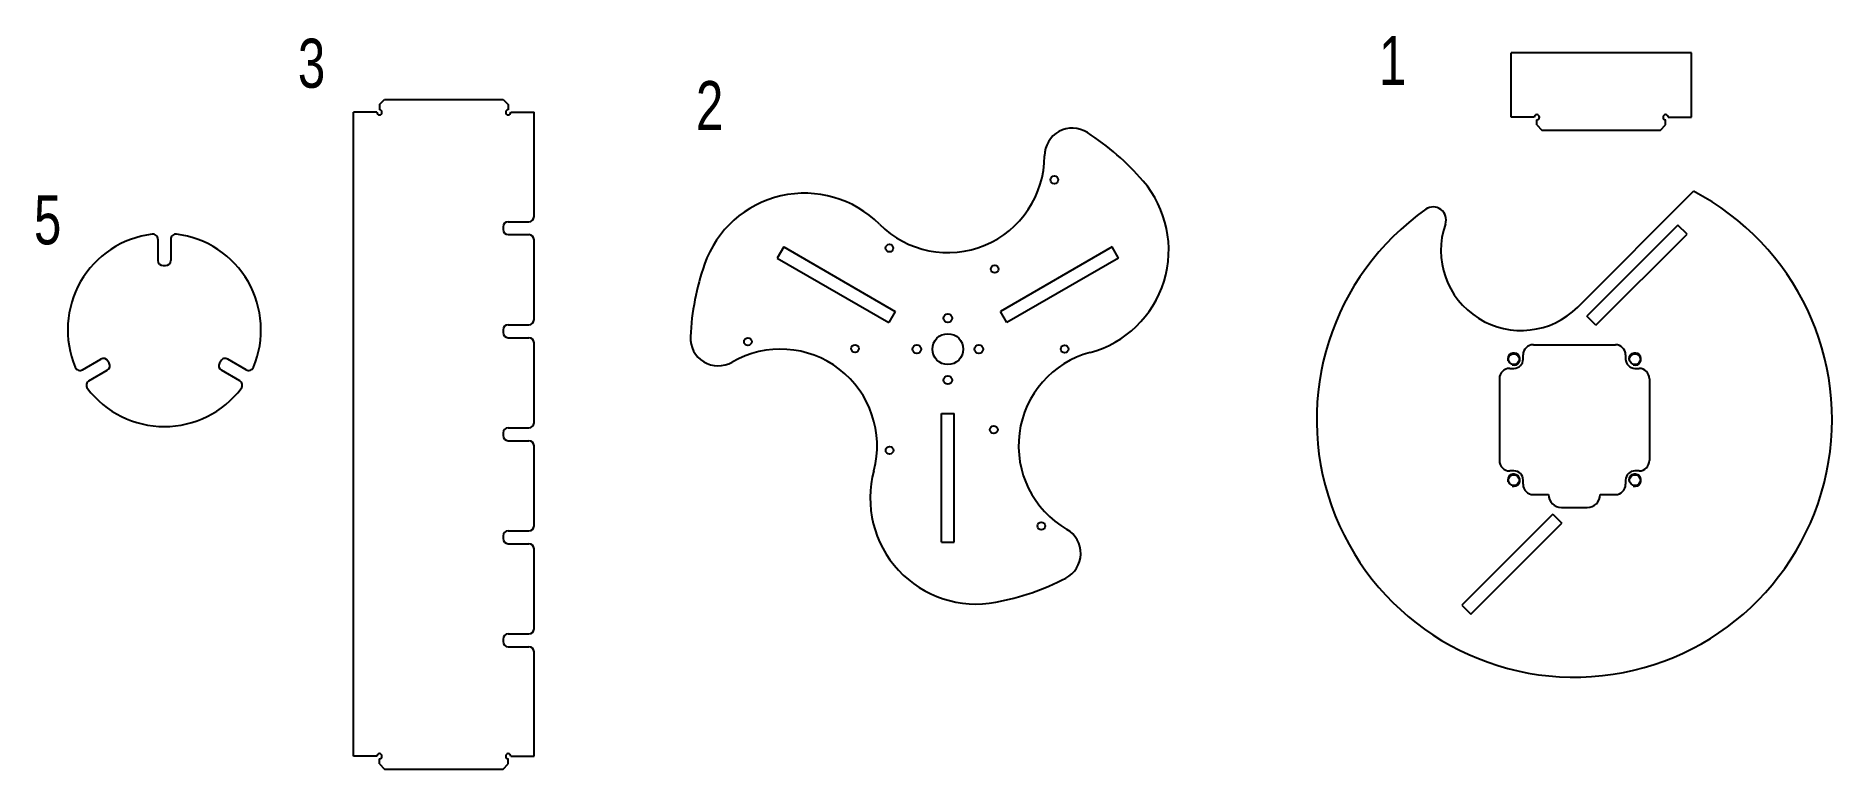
# Model space of a CAD drawing. Header units: millimetres. Extents: x -243 to 453, y 54 to 339.
import ezdxf

# ---------------------------------------------------------------- set-up
doc = ezdxf.new("R2010")
doc.units = ezdxf.units.MM
doc.styles.add('SLDTEXTSTYLE0', font='TXT', dxfattribs={"width": 0.75})

msp = doc.modelspace()

# ---------------------------------------------------------------- linework, layer by layer
at = {"color": 7, "linetype": 'Continuous', "lineweight": 25}
for p, q in [((328.91, 307.59), (328.91, 332.59)), ((398.91, 332.59), (328.91, 332.59)), ((398.91, 307.59), (398.91, 332.59)), ((-110.21, 312.5), (-108.21, 314.5)), ((-108.21, 314.5), (-62.21, 314.5)), ((-62.21, 314.5), (-60.21, 312.5)), ((-120.21, 59.5), (-120.21, 309.5)), ((-111.21, 309.5), (-120.21, 309.5)), ((-110.21, 312.5), (-110.21, 310.5)), ((-60.21, 312.5), (-60.21, 310.5)), ((-59.21, 309.5), (-50.21, 309.5)), ((-50.21, 269), (-50.21, 309.5)), ((337.91, 307.59), (328.91, 307.59)), ((389.91, 307.59), (398.91, 307.59)), ((338.91, 304.59), (338.91, 306.59)), ((338.91, 304.59), (340.91, 302.59)), ((340.91, 302.59), (386.91, 302.59)), ((386.91, 302.59), (388.91, 304.59)), ((388.91, 304.59), (388.91, 306.59)), ((354.79, 233.89), (399.74, 278.84)), ((-62.21, 265), (-62.21, 264)), ((-60.21, 267), (-52.21, 267)), ((393.68, 265.71), (358.32, 230.36)), ((397.22, 262.18), (393.68, 265.71)), ((-196.16, 260.22), (-196.16, 252.01)), ((-191.16, 260.22), (-191.16, 252.01)), ((-60.21, 262), (-52.21, 262)), ((-50.21, 229), (-50.21, 260)), ((361.86, 226.82), (397.22, 262.18)), ((46.67, 257.22), (44.17, 252.89)), ((44.17, 252.89), (87.47, 227.89)), ((46.67, 257.22), (89.97, 232.22)), ((174.08, 257.22), (130.78, 232.22)), ((176.58, 252.89), (133.28, 227.89)), ((176.58, 252.89), (174.08, 257.22)), ((-194.16, 250.01), (-193.16, 250.01)), ((89.97, 232.22), (87.47, 227.89)), ((133.28, 227.89), (130.78, 232.22)), ((361.86, 226.82), (358.32, 230.36)), ((-62.21, 225), (-62.21, 224)), ((-60.21, 227), (-52.21, 227)), ((-60.21, 222), (-52.21, 222)), ((-50.21, 189), (-50.21, 220)), ((337.6, 219.28), (369.4, 219.28)), ((-225.41, 209.57), (-218.29, 213.67)), ((-222.91, 205.24), (-215.79, 209.34)), ((-215.06, 212.07), (-215.56, 212.94)), ((-171.76, 212.94), (-172.26, 212.07)), ((-164.41, 205.24), (-171.53, 209.34)), ((-161.91, 209.57), (-169.03, 213.67)), ((328.4, 210.08), (330, 210.08)), ((333.6, 213.68), (333.6, 215.28)), ((373.4, 215.28), (373.4, 213.68)), ((377, 210.08), (378.6, 210.08)), ((324.4, 206.08), (324.4, 174.28)), ((382.6, 206.08), (382.6, 174.28)), ((107.87, 192.55), (112.87, 192.55)), ((107.87, 142.55), (107.87, 192.55)), ((112.87, 142.55), (112.87, 192.55)), ((-62.21, 185), (-62.21, 184)), ((-60.21, 187), (-52.21, 187)), ((-60.21, 182), (-52.21, 182)), ((-50.21, 149), (-50.21, 180)), ((330, 170.28), (328.4, 170.28)), ((378.6, 170.28), (377, 170.28)), ((333.6, 165.08), (333.6, 166.68)), ((337.6, 161.08), (343.5, 161.08)), ((363.5, 161.08), (369.4, 161.08)), ((373.4, 166.68), (373.4, 165.08)), ((345.14, 153.53), (309.78, 118.18)), ((345.14, 153.53), (348.67, 150)), ((348.5, 156.08), (358.5, 156.08)), ((-60.21, 147), (-52.21, 147)), ((313.32, 114.64), (348.67, 150)), ((-62.21, 145), (-62.21, 144)), ((-60.21, 142), (-52.21, 142)), ((-50.21, 109), (-50.21, 140)), ((107.87, 142.55), (112.87, 142.55)), ((309.78, 118.18), (313.32, 114.64)), ((-62.21, 105), (-62.21, 104)), ((-60.21, 107), (-52.21, 107)), ((-60.21, 102), (-52.21, 102)), ((-50.21, 59.5), (-50.21, 100)), ((-111.21, 59.5), (-120.21, 59.5)), ((-110.21, 56.5), (-110.21, 58.5)), ((-110.21, 56.5), (-108.21, 54.5)), ((-62.21, 54.5), (-60.21, 56.5)), ((-60.21, 56.5), (-60.21, 58.5)), ((-59.21, 59.5), (-50.21, 59.5)), ((-108.21, 54.5), (-62.21, 54.5))]:
    msp.add_line(p, q, dxfattribs=at)
for centre, radius in [((151.71, 283.29), 1.5), ((87.7, 256.77), 1.5), ((128.56, 248.64), 1.5), ((110.37, 229.55), 1.65), ((110.37, 217.55), 6), ((32.78, 220.48), 1.5), ((74.36, 217.76), 1.5), ((98.37, 217.55), 1.65), ((122.37, 217.55), 1.65), ((155.68, 217.58), 1.5), ((330, 213.68), 2.1), ((377, 213.68), 2.1), ((110.37, 205.55), 1.65), ((128.21, 186.26), 1.5), ((87.75, 178.3), 1.5), ((330, 166.68), 2.1), ((377, 166.68), 2.1), ((146.63, 148.89), 1.5)]:
    msp.add_circle(centre, radius, dxfattribs=at)
for centre, radius, start, end in [((-110.21, 309.5), 1, 180, 90), ((-60.21, 309.5), 1, 90, 0), ((338.91, 307.59), 1, 270, 180), ((388.91, 307.59), 1, 0, 270), ((158.67, 292.55), 10.8, 57.22092, 180), ((110.37, 217.55), 100, 40.75429, 57.22092), ((110.37, 292.55), 37.5, 225, 0), ((154.98, 255.99), 41.12, 285, 40.75429), ((353.5, 190.18), 100, 125.22341, 62.4576), ((54.78, 236.96), 41.12, 45, 160.75429), ((298.71, 267.78), 5, 340.76314, 125.22341), ((-60.21, 265), 2, 90, 180), ((-52.21, 269), 2, 270, 0), ((332.8, 255.89), 31.1, 160.76314, 315), ((-193.66, 225.01), 37.5, 97.28244, 202.71756), ((-198.16, 260.22), 2, 0, 97.28244), ((-189.16, 260.22), 2, 82.71756, 180), ((-193.66, 225.01), 37.5, 337.28244, 82.71756), ((-60.21, 264), 2, 180, 270), ((-52.21, 260), 2, 0, 90), ((-194.16, 252.01), 2, 180, 270), ((-193.16, 252.01), 2, 270, 0), ((110.37, 217.55), 100, 160.75429, 177.22092), ((-60.21, 225), 2, 90, 180), ((-60.21, 224), 2, 180, 270), ((-52.21, 229), 2, 270, 0), ((-52.21, 220), 2, 0, 90), ((21.28, 221.88), 10.8, 177.22092, 300), ((45.42, 180.05), 37.5, 345, 120), ((175.33, 180.05), 37.5, 105, 240), ((337.6, 215.28), 4, 90, 179.99999), ((369.4, 215.28), 4, 0.00001, 90), ((-226.41, 211.3), 2, 202.71756, 300), ((-217.29, 211.94), 2, 30, 120), ((-216.79, 211.07), 2, 300, 30), ((-170.53, 211.07), 2, 150, 240), ((-170.03, 211.94), 2, 60, 150), ((-160.91, 211.3), 2, 240, 337.28244), ((328.4, 206.08), 4, 90.00001, 180), ((330, 213.68), 3.6, 270.00001, 359.99999), ((377, 213.68), 3.6, 180.00001, 269.99999), ((378.6, 206.08), 4, 0, 89.99999), ((-221.91, 203.5), 2, 120, 217.28244), ((-193.66, 225.01), 37.5, 217.28244, 322.71756), ((-165.41, 203.5), 2, 322.71756, 60), ((-52.21, 189), 2, 270, 0), ((-60.21, 185), 2, 90, 180), ((-60.21, 184), 2, 180, 270), ((-52.21, 180), 2, 0, 90), ((328.4, 174.28), 4, 180, 269.99999), ((378.6, 174.28), 4, 270.00001, 0), ((121.36, 159.71), 41.12, 165, 280.75429), ((330, 166.68), 3.6, 0.00001, 89.99999), ((377, 166.68), 3.6, 90.00001, 179.99999), ((337.6, 165.08), 4, 180.00001, 270), ((348.5, 161.08), 5, 180, 270), ((358.5, 161.08), 5, 270, 0), ((369.4, 165.08), 4, 270, 359.99999), ((-60.21, 145), 2, 90, 180), ((-52.21, 149), 2, 270, 360), ((151.18, 138.23), 10.8, 297.22092, 60), ((-60.21, 144), 2, 180, 270), ((-52.21, 140), 2, 0, 90), ((110.37, 217.55), 100, 280.75429, 297.22092), ((-60.21, 105), 2, 90, 180), ((-52.21, 109), 2, 270, 0), ((-60.21, 104), 2, 180, 270), ((-52.21, 100), 2, 0, 90), ((-110.21, 59.5), 1, 270, 180), ((-60.21, 59.5), 1, 360, 270)]:
    msp.add_arc(centre, radius, start, end, dxfattribs=at)
at = {"color": 7, "linetype": 'Continuous', "lineweight": 18}
for centre in [(330, 213.68), (377, 213.68), (330, 166.68), (377, 166.68)]:
    msp.add_arc(centre, 2.5, 255, 195, dxfattribs=at)

# ---------------------------------------------------------------- texts
at = {"color": 7, "linetype": 'Continuous', "lineweight": 0, "char_height": 19.05, "attachment_point": 1, "style": 'SLDTEXTSTYLE0'}
for s, insert in [('3', (-141.84, 338.08)), ('1', (277.71, 339.17)), ('2', (12.62, 321.64)), ('5', (-244.26, 277.28))]:
    msp.add_mtext(s, dxfattribs=dict(at, insert=insert))

doc.saveas('drawing.dxf')
